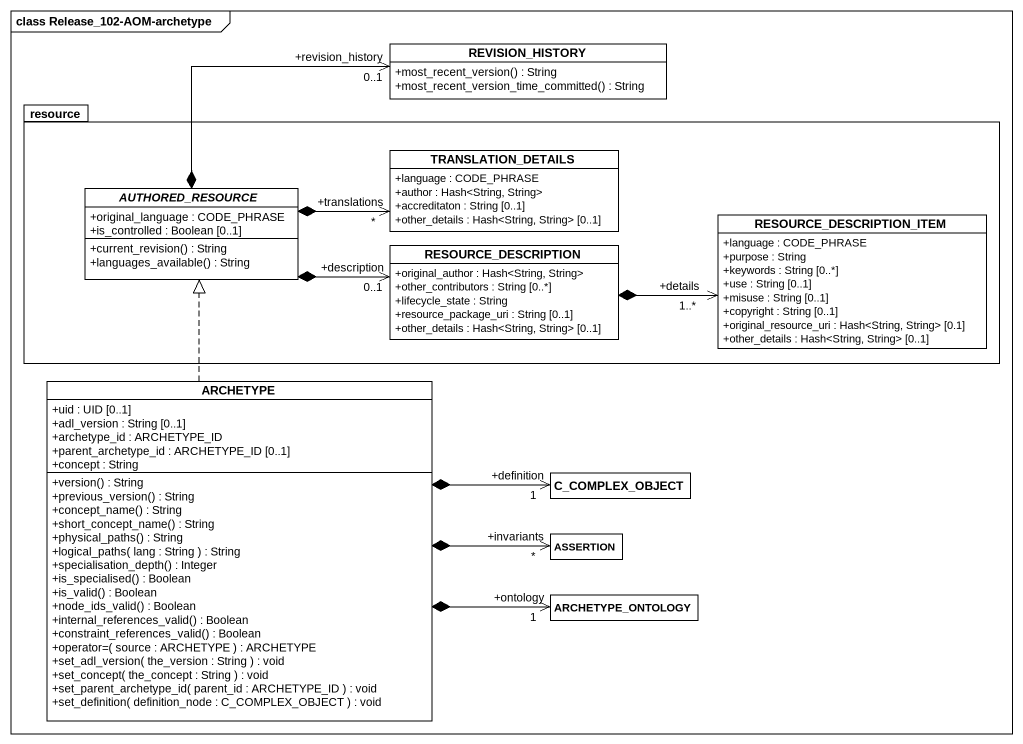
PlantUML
@startuml
mainframe class Release_102-AOM-archetype
hide circle
hide empty members
skinparam classAttributeIconSize 0
class REVISION_HISTORY {
  +most_recent_version() : String
  +most_recent_version_time_committed() : String
}
package resource {
  class TRANSLATION_DETAILS {
    +language : CODE_PHRASE
    +author : Hash<String, String>
    +accreditaton : String [0..1]
    +other_details : Hash<String, String> [0..1]
  }
  abstract class AUTHORED_RESOURCE {
    +original_language : CODE_PHRASE
    +is_controlled : Boolean [0..1]
    +current_revision() : String
    +languages_available() : String
  }
  class RESOURCE_DESCRIPTION {
    +original_author : Hash<String, String>
    +other_contributors : String [0..*]
    +lifecycle_state : String
    +resource_package_uri : String [0..1]
    +other_details : Hash<String, String> [0..1]
  }
  class RESOURCE_DESCRIPTION_ITEM {
    +language : CODE_PHRASE
    +purpose : String
    +keywords : String [0..*]
    +use : String [0..1]
    +misuse : String [0..1]
    +copyright : String [0..1]
    +original_resource_uri : Hash<String, String> [0.1]
    +other_details : Hash<String, String> [0..1]
  }
}
class ARCHETYPE {
  +uid : UID [0..1]
  +adl_version : String [0..1]
  +archetype_id : ARCHETYPE_ID
  +parent_archetype_id : ARCHETYPE_ID [0..1]
  +concept : String
  +version() : String
  +previous_version() : String
  +concept_name() : String
  +short_concept_name() : String
  +physical_paths() : String
  +logical_paths( lang : String ) : String
  +specialisation_depth() : Integer
  +is_specialised() : Boolean
  +is_valid() : Boolean
  +node_ids_valid() : Boolean
  +internal_references_valid() : Boolean
  +constraint_references_valid() : Boolean
  +operator=( source : ARCHETYPE ) : ARCHETYPE
  +set_adl_version( the_version : String ) : void
  +set_concept( the_concept : String ) : void
  +set_parent_archetype_id( parent_id : ARCHETYPE_ID ) : void
  +set_definition( definition_node : C_COMPLEX_OBJECT ) : void
}
class C_COMPLEX_OBJECT
class ASSERTION
class ARCHETYPE_ONTOLOGY
AUTHORED_RESOURCE *-right-> "+revision_history\n0..1" REVISION_HISTORY
AUTHORED_RESOURCE *-right-> "+translations\n*" TRANSLATION_DETAILS
AUTHORED_RESOURCE *-right-> "+description\n0..1" RESOURCE_DESCRIPTION
RESOURCE_DESCRIPTION *-right-> "+details\n1..*" RESOURCE_DESCRIPTION_ITEM
ARCHETYPE .up.|> AUTHORED_RESOURCE
ARCHETYPE *-right-> "+definition\n1" C_COMPLEX_OBJECT
ARCHETYPE *-right-> "+invariants\n*" ASSERTION
ARCHETYPE *-right-> "+ontology\n1" ARCHETYPE_ONTOLOGY
@enduml
